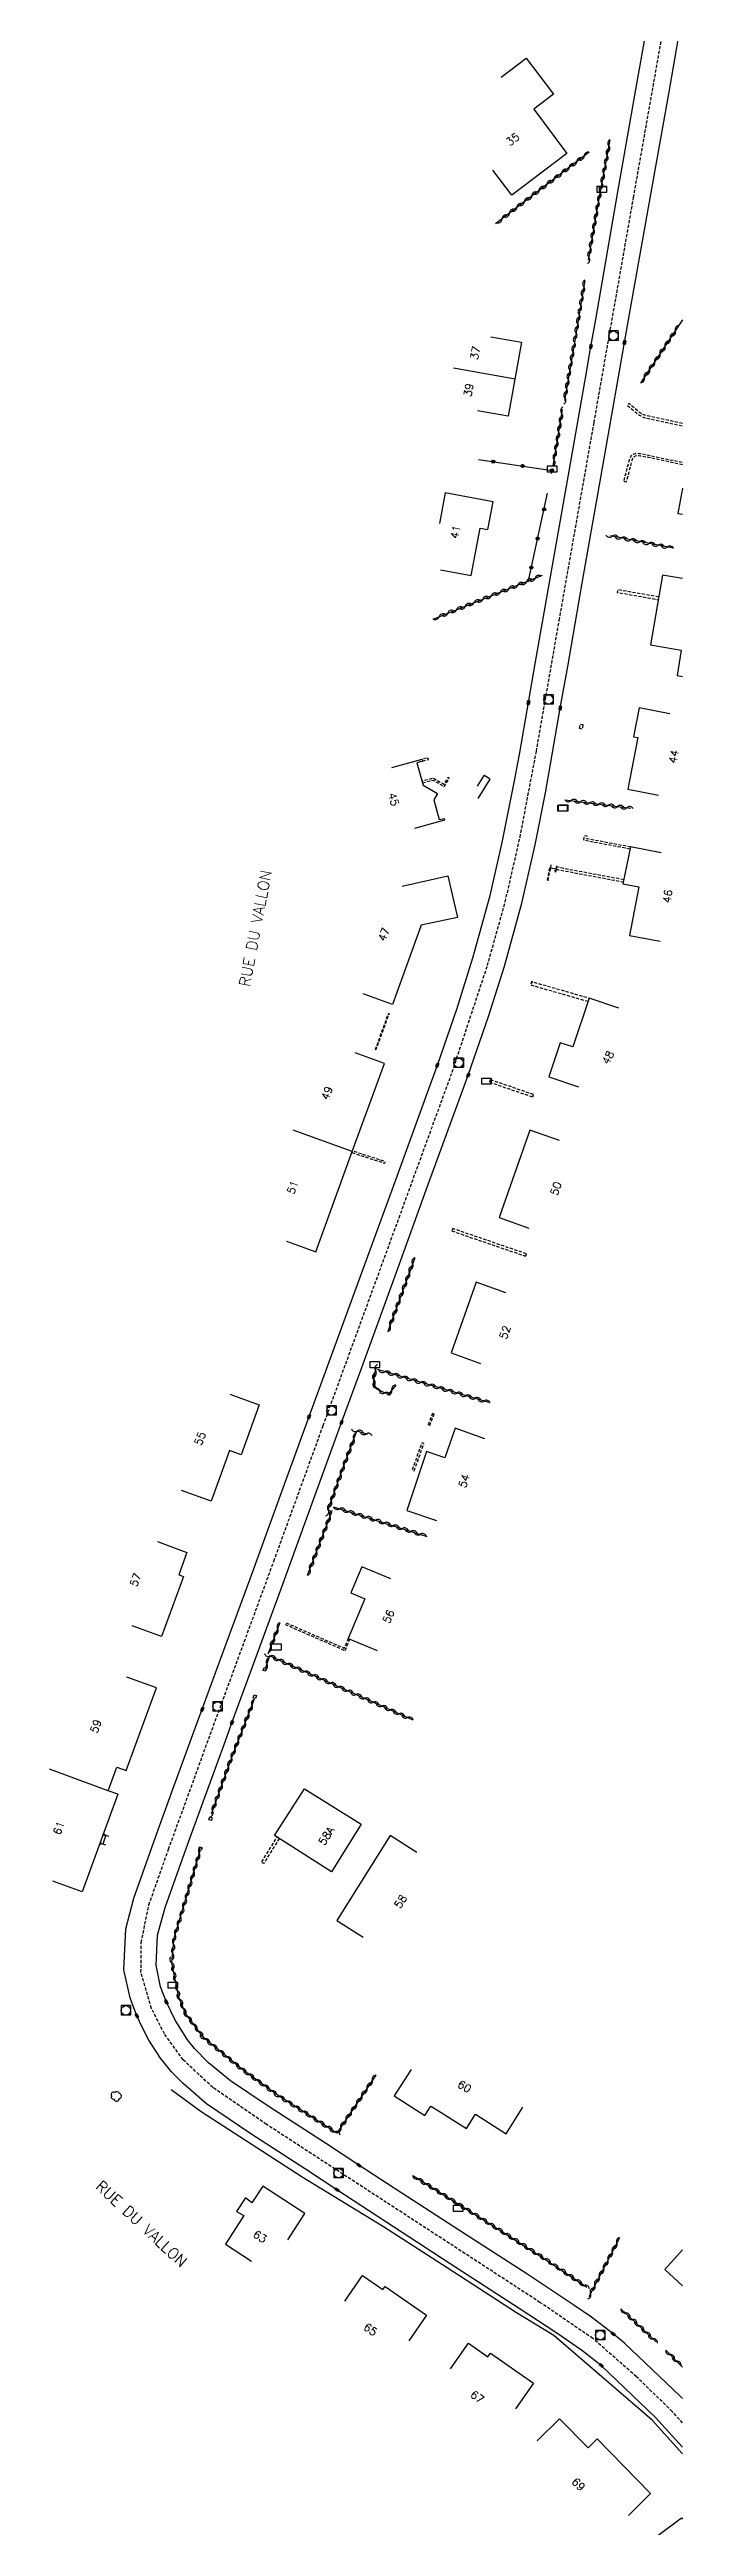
# Model space of a CAD drawing. Header units: millimetres. Extents: x 253999 to 255001, y 43000 to 44000.
# Drawn here: x 254898.9 to 255000, y 43352.4 to 43747.3 of the extents above; entities that cross this region are included whole.
import ezdxf
from ezdxf.enums import TextEntityAlignment as Align

# ---------------------------------------------------------------- set-up
doc = ezdxf.new("R2010")
doc.units = ezdxf.units.MM
doc.linetypes.add('DASHED', pattern=[0.75, 0.5, -0.25])
doc.layers.get('0').update_dxf_attribs({"linetype": 'CONTINUOUS'})
for name, color, linetype in [('W0001', 6, 'DASHED'), ('W0008', 7, 'CONTINUOUS'), ('W0100', 7, 'CONTINUOUS'), ('W0105', 7, 'CONTINUOUS'), ('W0112', 1, 'DASHED'), ('W0211', 2, 'CONTINUOUS'), ('W0300', 7, 'CONTINUOUS'), ('W0310', 3, 'CONTINUOUS'), ('W0322', 7, 'CONTINUOUS'), ('W0400', 7, 'CONTINUOUS'), ('W0420', 7, 'CONTINUOUS'), ('W0989', 7, 'CONTINUOUS'), ('W0991', 7, 'CONTINUOUS'), ('W1102', 7, 'CONTINUOUS'), ('W1471', 7, 'CONTINUOUS')]:
    doc.layers.add(name, color=color, linetype=linetype)
doc.styles.get("Standard").update_dxf_attribs({"font": 'romans.shx', "width": 0.85})

# ---------------------------------------------------------------- blocks, each defined once
blk = doc.blocks.new('t310o')
at = {"color": 0, "linetype": 'Continuous'}
for centre, start, end in [((-0.5, 0.38), 216.8699, 323.1304), ((0.5, -0.37), 36.8699, 143.1303)]:
    blk.add_arc(centre, 0.625, start, end, dxfattribs=at)
blk = doc.blocks.new('t322o')
at = {"color": 0, "linetype": 'Continuous'}
for radius in [0.25, 0.15]:
    blk.add_circle((0, 0), radius, dxfattribs=at)
blk = doc.blocks.new('T400')
for p, q in [((-0.15, 0.3), (0.15, 0.3)), ((-0.15, -0.25), (-0.15, 0.3)), ((-0.15, 0.15), (0.15, 0.15)), ((-0.15, 0), (0.15, 0)), ((0.15, 0.3), (0.15, -0.25)), ((-0.15, -0.15), (0.15, -0.15)), ((-0.15, -0.25), (-0.15, -0.3)), ((-0.15, -0.3), (0.15, -0.3)), ((0.15, -0.3), (0.15, -0.25))]:
    blk.add_line(p, q)
blk = doc.blocks.new('T420')
for p, q in [((0.75, 0.75), (-0.75, 0.75)), ((-0.75, 0.75), (-0.75, -0.75)), ((0.75, 0.75), (0.75, -0.75)), ((0.75, -0.75), (-0.75, -0.75))]:
    blk.add_line(p, q)
blk.add_ellipse((0, 0), major_axis=(-0.53, 0.53), ratio=1, start_param=3.926991, end_param=10.210176)
blk = doc.blocks.new('T1471')
at = {"color": 0, "linetype": 'Continuous', "flags": 128}
blk.add_lwpolyline([(-0.75, -0.5), (-0.75, 0.5), (0.75, 0.5), (0.75, -0.5), (-0.75, -0.5)], dxfattribs=at)
blk = doc.blocks.new('T300')
for p, q in [((-0.8, 0.51), (-0.86, 0.34)), ((-0.86, 0.34), (-0.86, 0.17)), ((-0.86, 0.17), (-0.74, 0.06)), ((-0.69, 0.63), (-0.8, 0.51)), ((-0.8, -0.06), (-0.74, 0.06)), ((-0.74, 0.06), (-0.69, 0.11)), ((-0.57, 0.69), (-0.69, 0.63)), ((-0.46, 0.69), (-0.57, 0.69)), ((-0.29, 0.63), (-0.46, 0.69)), ((-0.29, 0.63), (-0.17, 0.74)), ((-0.23, 0.57), (-0.29, 0.63)), ((-0.17, 0.74), (-0.06, 0.8)), ((-0.06, 0.8), (0.06, 0.8)), ((0.06, 0.8), (0.23, 0.74)), ((0.23, 0.74), (0.34, 0.63)), ((0.34, 0.63), (0.4, 0.51)), ((0.46, 0.46), (0.34, 0.46)), ((0.4, 0.51), (0.4, 0.46)), ((0.57, 0.4), (0.46, 0.46)), ((0.57, 0.4), (0.69, 0.29)), ((0.69, 0.29), (0.74, 0.17)), ((0.74, 0.06), (0.69, -0.17)), ((0.74, 0.17), (0.74, 0.06)), ((-0.8, -0.17), (-0.8, -0.06)), ((-0.8, -0.23), (-0.8, -0.17)), ((-0.74, -0.34), (-0.8, -0.23)), ((-0.69, -0.4), (-0.74, -0.34)), ((-0.51, -0.46), (-0.69, -0.4)), ((-0.4, -0.46), (-0.51, -0.46)), ((-0.4, -0.46), (-0.34, -0.46)), ((-0.34, -0.46), (-0.34, -0.4)), ((-0.34, -0.51), (-0.34, -0.46)), ((-0.29, -0.63), (-0.34, -0.51)), ((-0.17, -0.74), (-0.29, -0.63)), ((-0.06, -0.8), (-0.17, -0.74)), ((0.06, -0.8), (-0.06, -0.8)), ((0.17, -0.74), (0.06, -0.8)), ((0.23, -0.69), (0.17, -0.74)), ((0.29, -0.46), (0.23, -0.46)), ((0.29, -0.63), (0.23, -0.69)), ((0.46, -0.4), (0.29, -0.46)), ((0.34, -0.51), (0.29, -0.63)), ((0.34, -0.51), (0.34, -0.46)), ((0.57, -0.34), (0.46, -0.4)), ((0.63, -0.29), (0.57, -0.34)), ((0.69, -0.17), (0.63, -0.29))]:
    blk.add_line(p, q)
blk = doc.blocks.new('t105o')
for p, q in [((-0.5, 0), (0.5, 0)), ((0.5, 0), (0.2, 0.1)), ((0.5, 0), (0.2, -0.1))]:
    blk.add_line(p, q)

msp = doc.modelspace()

# ---------------------------------------------------------------- linework, layer by layer
at = {"layer": 'W0001'}
msp.add_lwpolyline([(255000, 43368.87), (254998.34, 43370.71), (254992.61, 43376.26), (254985.67, 43382.34), (254977.24, 43388.08), (254933.58, 43416.46), (254925.02, 43422.34), (254920.28, 43426.76), (254917.29, 43430.89), (254915.23, 43434.95), (254913.55, 43440.69), (254913.58, 43445.45), (254914.81, 43451.46), (254917.95, 43460.33), (254924.36, 43477.93), (254934.76, 43506.27), (254942.63, 43527.87), (254954.75, 43561.02), (254963.23, 43584.25), (254968.86, 43601.22), (254971.7, 43611.37), (254974.06, 43621.67), (254976.67, 43635.37), (254980.32, 43656.26), (254985.88, 43687.81), (254992.18, 43723.67), (254998.47, 43759.26)], dxfattribs=at)
at = {"layer": 'W0008'}
for points in [[(255000, 43372.76), (254999.65, 43373.14), (254990.76, 43381.58), (254988.92, 43383.08), (254985.48, 43385.71), (254982.65, 43387.66), (254975.14, 43392.62), (254965.32, 43398.96), (254955.2, 43405.52), (254948.33, 43409.95), (254943.17, 43413.34), (254933.86, 43419.38), (254927.82, 43423.39), (254924.33, 43426.28), (254922.07, 43428.55), (254920.98, 43429.94), (254918.95, 43433.16), (254917.6, 43435.96), (254916.68, 43438.39), (254915.96, 43441.83), (254916.21, 43446.61), (254917.39, 43451.04), (254920.77, 43460.47), (254923.46, 43467.9), (254927.03, 43477.63), (254928.07, 43480.5), (254932.52, 43492.62), (254935.96, 43501.99), (254941.31, 43516.66), (254945.57, 43528.37), (254948.8, 43537.13), (254954.57, 43552.93), (254959.1, 43565.44), (254964.72, 43580.81), (254965.8, 43583.74), (254969.02, 43593.09), (254971.56, 43601.14), (254974.34, 43611.18), (254976.5, 43620.49), (254978.1, 43628.76), (254978.94, 43633.35), (254980.48, 43642.24), (254981.67, 43648.9), (254984.05, 43662.52), (254987.51, 43682.09), (254989.57, 43693.86), (254990.74, 43700.56), (254991.71, 43705.99), (254994.82, 43723.58), (254997.8, 43740.23), (255000, 43752.81)], [(255000, 43365.01), (254995.71, 43369.74), (254987.03, 43378.01), (254983.86, 43380.48), (254979.95, 43383.17), (254973.91, 43387.12), (254962.92, 43394.24), (254952.64, 43400.95), (254944.83, 43406.03), (254939.81, 43409.3), (254931.09, 43414.97), (254924.03, 43419.74), (254920.27, 43422.99), (254918.44, 43424.86), (254916.67, 43427.04), (254914.81, 43429.91), (254913.79, 43431.86), (254912.9, 43433.79), (254911.81, 43436.66), (254910.79, 43441.1), (254911.12, 43447.65), (254912.41, 43452.52), (254915.87, 43462.26), (254918.63, 43469.89), (254922.21, 43479.62), (254923.33, 43482.65), (254926.62, 43491.64), (254930.96, 43503.44), (254936.48, 43518.56), (254940.38, 43529.31), (254943.39, 43537.45), (254949.53, 43554.28), (254954.42, 43567.65), (254959.71, 43582.15), (254960.87, 43585.35), (254964, 43594.44), (254966.53, 43602.43), (254969.3, 43612.41), (254971.22, 43620.84), (254973.2, 43630.66), (254973.96, 43634.85), (254975.4, 43643.14), (254976.54, 43649.67), (254978.91, 43663.21), (254982.42, 43683.1), (254984.56, 43695.21), (254985.37, 43699.94), (254986.15, 43704.25), (254989.69, 43724.57), (254992.4, 43740.01), (254994.36, 43751.04)]]:
    msp.add_lwpolyline(points, dxfattribs=at)
at = {"layer": 'W0100', "flags": 128}
for points in [[(254971.07, 43742.87), (254975.06, 43745.89), (254979.41, 43740.14), (254976.25, 43737.75), (254981.52, 43730.71), (254972.74, 43724.05), (254969.72, 43728.03)], [(254969.4, 43701.49), (254974.32, 43700.6), (254972.19, 43688.8), (254967.27, 43689.68)], [(254961.35, 43664.31), (254966.27, 43663.4), (254967.67, 43670.98), (254968.93, 43670.75), (254969.75, 43675.17), (254962.1, 43676.59), (254961.19, 43671.68)], [(255000, 43677.32), (254999.25, 43673.31), (255000, 43673.17)], [(255000, 43662.92), (254996.79, 43663.47), (254994.89, 43652.36), (254999.78, 43651.51), (254999.13, 43647.45), (255000, 43647.31)], [(254997.97, 43641.36), (254993.06, 43642.3), (254992.18, 43637.71), (254992.85, 43637.56), (254991.28, 43629.32), (254996.19, 43628.38)], [(254953.6, 43632.82), (254958.43, 43634.12), (254958.51, 43633.81), (254957.59, 43633.56), (254958.61, 43629.97), (254960.87, 43628.63), (254960.32, 43627.67), (254961.17, 43624.49), (254961.95, 43624.69), (254962.02, 43624.39), (254957.2, 43623.08)], [(254996.58, 43619.17), (254991.68, 43620.17), (254990.47, 43614.25), (254993, 43613.78), (254991.52, 43606.03), (254996.43, 43605.1)], [(254955.25, 43613.86), (254962.55, 43615.53), (254964.09, 43608.91), (254958.29, 43607.64), (254953.72, 43595), (254949.02, 43596.7)], [(254978.91, 43616.78), (254979.82, 43616.62)], [(254989.85, 43594.44), (254985.11, 43596.04), (254982.47, 43588.24), (254980.48, 43588.91), (254978.64, 43583.49), (254983.38, 43581.89)], [(254936.76, 43557.29), (254941.46, 43555.59), (254947.27, 43571.59), (254952.42, 43585.6), (254947.72, 43587.32)], [(254980.36, 43573.31), (254975.64, 43574.97), (254970.73, 43561.03), (254975.45, 43559.37)], [(254971.78, 43549.06), (254967.07, 43550.74), (254963.06, 43539.47), (254967.77, 43537.79)], [(254927.74, 43532.87), (254932.44, 43531.17), (254929.56, 43523.23), (254927.69, 43523.9), (254924.73, 43515.81), (254920.03, 43517.53)], [(254968.44, 43525.75), (254963.73, 43527.44), (254962.04, 43522.71), (254959.13, 43523.75), (254955.97, 43514.32), (254960.71, 43512.73)], [(254916.19, 43509.37), (254920.89, 43507.66), (254919.59, 43504.09), (254920.33, 43503.82), (254916.85, 43494.26), (254912.15, 43495.97)], [(254953.41, 43503.44), (254948.79, 43505.36), (254947.06, 43501.19), (254949.27, 43500.27), (254946.64, 43493.94), (254951.26, 43492.03)], [(254909.84, 43469.09), (254908.33, 43469.64), (254909.71, 43473.41), (254911.21, 43472.87), (254916, 43486.04), (254911.3, 43487.74)], [(254909.84, 43469.09), (254904.16, 43453.54), (254899.46, 43455.25)], [(254907.95, 43462.55), (254907.44, 43461.13)], [(254957.58, 43459.83), (254953.35, 43462.5), (254944.79, 43448.98), (254949.02, 43446.31)], [(254956.66, 43425.22), (254953.98, 43421), (254958.88, 43417.9), (254959.82, 43419.39), (254961.06, 43418.6), (254965.51, 43415.79), (254966.94, 43418.07), (254971.84, 43414.98), (254974.51, 43419.21)], [(254937.01, 43398.06), (254939.73, 43402.26), (254932.99, 43406.62), (254931.26, 43403.94), (254930.22, 43404.73), (254928.82, 43402.56), (254929.99, 43401.91), (254927.02, 43397.38), (254931.21, 43394.65)], [(255000, 43390.73), (254997.15, 43393.3), (255000, 43396.46)], [(254946.1, 43388.25), (254948.92, 43392.38), (254952.18, 43390.15), (254952.51, 43390.64), (254959.15, 43386.06), (254956.31, 43381.94)], [(254962.96, 43377.5), (254965.82, 43381.6), (254968.94, 43379.42), (254969.35, 43380.01), (254976.21, 43375.22), (254973.35, 43371.12)], [(254976.8, 43366.02), (254980.36, 43369.54), (254984.93, 43364.91), (254986.35, 43366.3), (254994.91, 43357.6), (254991.35, 43354.09)], [(254995.82, 43350.74), (254999.84, 43353.71), (255000, 43353.5)]]:
    msp.add_lwpolyline(points, dxfattribs=at)
msp.add_lwpolyline([(254948.72, 43464.34), (254943.94, 43456.72), (254935.28, 43462.25), (254934.87, 43462.51), (254939.66, 43469.98)], close=True, dxfattribs=at)
at = {"layer": 'W0105'}
for p, q in [((254967.27, 43629.84), (254968.32, 43631.53)), ((254967.39, 43627.87), (254969.3, 43630.92)), ((254969.3, 43630.92), (254968.32, 43631.53))]:
    msp.add_line(p, q, dxfattribs=at)
at = {"layer": 'W0112'}
for p, q in [((254983.56, 43639.01), (254983.71, 43639.71)), ((254983.71, 43639.71), (254984.11, 43639.63)), ((254976.02, 43598.73), (254975.89, 43598.35)), ((254969.16, 43582.64), (254976.09, 43580.27)), ((254976.09, 43580.27), (254976.22, 43580.65)), ((254963.18, 43558.91), (254974.95, 43554.88)), ((254974.95, 43554.88), (254975.08, 43555.26)), ((254933.05, 43488.82), (254933.2, 43489.29)), ((254933.2, 43489.29), (254933.58, 43489.17)), ((254931.45, 43484.48), (254931.63, 43484.96)), ((254931.63, 43484.96), (254932, 43484.82)), ((254924.4, 43465.02), (254924.55, 43465.48)), ((254924.55, 43465.48), (254924.93, 43465.36)), ((254922.76, 43460.24), (254922.91, 43460.69)), ((254922.91, 43460.69), (254923.29, 43460.57))]:
    msp.add_line(p, q, dxfattribs=at)
at = {"layer": 'W0112', "flags": 128}
for points in [[(255000, 43687.65), (254994.33, 43688.88), (254994.15, 43688.92), (254993.99, 43688.96), (254993.82, 43689.02), (254993.67, 43689.08), (254993.51, 43689.17), (254993.34, 43689.27), (254993.14, 43689.4), (254991.42, 43690.83), (254991.19, 43690.55), (254992.93, 43689.11), (254993.15, 43688.97), (254993.33, 43688.86), (254993.51, 43688.76), (254993.7, 43688.68), (254993.89, 43688.62), (254994.07, 43688.57), (254994.25, 43688.53), (255000, 43687.28)], [(255000, 43681.04), (254994.56, 43682.22), (254993.3, 43682.46), (254992.97, 43682.49), (254992.72, 43682.51), (254992.59, 43682.5), (254992.46, 43682.46), (254992.32, 43682.39), (254992.19, 43682.29), (254992.09, 43682.19), (254992.02, 43682.07), (254991.96, 43681.92), (254991.9, 43681.74), (254991.85, 43681.53), (254991.76, 43681.17), (254991, 43678.31), (254990.62, 43678.41), (254991.38, 43681.27), (254991.47, 43681.63), (254991.52, 43681.84), (254991.59, 43682.05), (254991.67, 43682.25), (254991.78, 43682.43), (254991.93, 43682.59), (254992.11, 43682.72), (254992.3, 43682.82), (254992.5, 43682.89), (254992.71, 43682.91), (254993.01, 43682.88), (254993.35, 43682.85), (254994.64, 43682.6), (255000, 43681.45)], [(254996.21, 43659.99), (254989.66, 43661.14), (254989.58, 43660.72), (254996.14, 43659.57)], [(254958.51, 43633.82), (254959.44, 43634.07), (254959.36, 43634.37), (254958.43, 43634.12)], [(254958.5, 43630.35), (254960.17, 43630.8), (254961.97, 43629.75), (254962.77, 43631.04), (254962.55, 43631.18), (254961.89, 43630.1), (254960.21, 43631.08), (254958.43, 43630.6)], [(254991.61, 43619.8), (254984.25, 43621.19), (254984.33, 43621.95), (254984.71, 43621.91), (254984.67, 43621.5), (254991.68, 43620.17)], [(254990.62, 43614.9), (254979.88, 43616.91), (254979.82, 43616.62), (254980.15, 43616.5), (254990.55, 43614.56)], [(254984.95, 43595.47), (254975.78, 43598.09), (254975.94, 43598.67), (254985.11, 43596.04)], [(254947.22, 43571.4), (254952.46, 43569.71), (254952.54, 43569.96), (254947.3, 43571.65)], [(254946.64, 43493.94), (254945.98, 43492.36), (254936.73, 43496.4), (254936.62, 43496.15), (254946.13, 43492), (254946.9, 43493.84)], [(254935.61, 43462.05), (254933.09, 43458.03), (254932.77, 43458.24), (254935.29, 43462.25)]]:
    msp.add_lwpolyline(points, dxfattribs=at)
at = {"layer": 'W0112'}
for points in [[(254984.11, 43639.63), (254983.96, 43638.92), (254983.56, 43639.01)], [(254976.22, 43580.65), (254969.29, 43583.02), (254969.16, 43582.64)], [(254975.08, 43555.26), (254963.31, 43559.29), (254963.18, 43558.91)], [(254933.58, 43489.17), (254933.43, 43488.7), (254933.05, 43488.82)], [(254932, 43484.82), (254931.83, 43484.34), (254931.45, 43484.48)], [(254924.93, 43465.36), (254924.78, 43464.89), (254924.4, 43465.02)], [(254923.29, 43460.57), (254923.14, 43460.12), (254922.76, 43460.24)]]:
    msp.add_lwpolyline(points, dxfattribs=at)
at = {"layer": 'W0112', "flags": 128}
for points in [[(254978.54, 43614.73), (254978.91, 43616.78), (254978.76, 43616.81), (254978.39, 43614.76)], [(254950.97, 43587.84), (254953.07, 43593.6), (254953.15, 43593.58), (254951.05, 43587.81)], [(254959.67, 43527.88), (254960.33, 43529.75), (254960.07, 43529.84), (254959.41, 43527.97)], [(254957.17, 43520.68), (254958.71, 43525), (254958.38, 43525.12), (254956.84, 43520.8)]]:
    msp.add_lwpolyline(points, close=True, dxfattribs=at)
at = {"layer": 'W0211'}
msp.add_lwpolyline([(255000, 43363.96), (254995.16, 43369.32), (254979.43, 43382.8), (254973.52, 43386.43), (254962.45, 43393.6), (254952.27, 43400.12), (254939.3, 43408.04), (254930.23, 43413.9), (254923.16, 43418.45), (254918.39, 43421.99)], dxfattribs=at)
at = {"layer": 'W0310'}
for p, q in [((255000, 43704.16), (254993.37, 43694.18)), ((254979.33, 43680.87), (254980.83, 43689.87)), ((254998.57, 43667.75), (254988.5, 43669.73)), ((254960.21, 43656.47), (254977.65, 43663.44)), ((254981.21, 43627.65), (254991.75, 43626.3)), ((254957.24, 43554.63), (254952.95, 43542.86)), ((254969.27, 43531.51), (254951.31, 43536.8)), ((254944.29, 43514.91), (254959.2, 43510.21)), ((254935.72, 43496.42), (254933.8, 43491.44)), ((254989.95, 43398.39), (254985.03, 43388.98)), ((254990.17, 43387.06), (254995.78, 43381.8))]:
    msp.add_line(p, q, dxfattribs=at)
for points in [[(254985.09, 43730.89), (254976.52, 43724.38), (254970.17, 43719.49)], [(254988.42, 43732.88), (254986.48, 43722.6), (254984.93, 43713.68)], [(254984.38, 43710.47), (254982.57, 43699.62), (254981.14, 43691.3)], [(254954.23, 43534.32), (254952.99, 43532.84), (254951.33, 43533.61), (254950.71, 43534.5), (254950.77, 43535.83), (254951.12, 43537.01)], [(254940.15, 43504.03), (254944.01, 43514.14), (254943.42, 43514.43), (254945.68, 43520.78), (254948.03, 43527.04), (254949.66, 43526.49)], [(254957.01, 43480.91), (254934.06, 43491.18), (254933.45, 43489.26)], [(254931.64, 43484.24), (254927.87, 43474.62), (254924.77, 43465.92)], [(254951.03, 43424.29), (254944.84, 43415.08), (254935.31, 43421.15), (254929.88, 43425.1), (254923.58, 43430.25), (254920.65, 43434.14), (254919.6, 43436.75), (254918.48, 43442.29), (254918.87, 43446.23), (254920.04, 43450.08), (254923, 43460.13)], [(254956.93, 43408.29), (254968.47, 43401.08), (254977.99, 43395.04), (254984.7, 43390.53)], [(254997.32, 43380.47), (254999.76, 43377.98), (255000, 43377.74)]]:
    msp.add_lwpolyline(points, dxfattribs=at)
at = {"layer": 'W0322'}
msp.add_line((254975.36, 43662.36), (254978.47, 43676.52), dxfattribs=at)
msp.add_lwpolyline([(254967.42, 43681.93), (254979.21, 43680.16), (254979.04, 43679.61)], dxfattribs=at)
at = {"layer": 'W1102', "flags": 128}
for points in [[(254973.26, 43694.7), (254963.42, 43696.47)], [(254947.27, 43571.59), (254937.87, 43575)], [(254908.33, 43469.64), (254898.94, 43473.07)]]:
    msp.add_lwpolyline(points, dxfattribs=at)

# ---------------------------------------------------------------- block references
at = {"layer": 'W0105'}
for p, rotation in [((254978.91, 43616.78), 260.1933146394294), ((254979.82, 43616.62), 259.8728200957046), ((254907.44, 43461.13), 161.4799330816432), ((254907.95, 43462.55), 160.7525037262313)]:
    msp.add_blockref('t105o', p, dxfattribs=dict(at, rotation=rotation))
at = {"layer": 'W0300'}
msp.add_blockref('T300', (254909.66, 43420.91), dxfattribs=at)
at = {"layer": 'W0310'}
for p, rotation in [((254981.9, 43728.47), 217.2022317559211), ((254983.1, 43729.38), 217.2022317559211), ((254984.29, 43730.28), 217.2022317559211), ((254987.67, 43728.95), 259.3082956890402), ((254987.95, 43730.43), 259.3082956890402), ((254988.23, 43731.9), 259.3082956890402), ((254977.12, 43724.84), 217.2022317559211), ((254978.32, 43725.75), 217.2022317559211), ((254979.51, 43726.65), 217.2022317559211), ((254980.71, 43727.56), 217.2022317559211), ((254986.84, 43724.53), 259.3082956890402), ((254987.12, 43726), 259.3082956890402), ((254987.4, 43727.48), 259.3082956890402), ((254972.37, 43721.19), 217.5635003402402), ((254973.55, 43722.1), 217.5635003402402), ((254974.74, 43723.02), 217.5635003402402), ((254975.93, 43723.93), 217.5635003402402), ((254986.3, 43721.58), 260.1556332214505), ((254986.56, 43723.06), 259.3082956890402), ((254971.18, 43720.27), 217.5635003402402), ((254985.53, 43717.14), 260.1556332214505), ((254985.79, 43718.62), 260.1556332214505), ((254986.04, 43720.1), 260.1556332214505), ((254985.02, 43714.19), 260.1556332214505), ((254985.27, 43715.67), 260.1556332214505), ((254984.22, 43709.49), 260.4999122755491), ((254983.48, 43705.05), 260.4999122755491), ((254983.72, 43706.53), 260.4999122755491), ((254983.97, 43708), 260.4999122755491), ((254982.73, 43700.61), 260.4999122755491), ((254982.98, 43702.09), 260.4999122755491), ((254983.23, 43703.57), 260.4999122755491), ((254998.04, 43701.21), 236.3775668082983), ((254998.87, 43702.46), 236.3775668082983), ((254982.23, 43697.65), 260.2287536822851), ((254982.48, 43699.13), 260.2287536822851), ((254995.55, 43697.47), 236.3775668082983), ((254996.38, 43698.72), 236.3775668082983), ((254997.21, 43699.96), 236.3775668082983), ((254981.46, 43693.22), 260.2287536822851), ((254981.72, 43694.69), 260.2287536822851), ((254981.97, 43696.17), 260.2287536822851), ((254993.89, 43694.97), 236.3775668082983), ((254994.72, 43696.22), 236.3775668082983), ((254980.72, 43689.25), 80.5943041685315), ((254981.21, 43691.74), 260.2287536822851), ((254979.99, 43684.81), 80.5943041685315), ((254980.23, 43686.29), 80.5943041685315), ((254980.48, 43687.77), 80.5943041685315), ((254979.5, 43681.85), 80.5943041685315), ((254979.74, 43683.33), 80.5943041685315), ((254988.76, 43669.68), 168.8683902530149), ((254990.23, 43669.39), 168.8683902530149), ((254991.7, 43669.1), 168.8683902530149), ((254993.17, 43668.81), 168.8683902530149), ((254994.64, 43668.52), 168.8683902530149), ((254996.12, 43668.23), 168.8683902530149), ((254997.59, 43667.94), 168.8683902530149), ((254973.68, 43661.85), 21.77371416431682), ((254975.07, 43662.41), 21.77371416431682), ((254976.46, 43662.97), 21.77371416431682), ((254962.53, 43657.4), 21.77371416431682), ((254963.93, 43657.96), 21.77371416431682), ((254965.32, 43658.51), 21.77371416431682), ((254966.71, 43659.07), 21.77371416431682), ((254968.11, 43659.63), 21.77371416431682), ((254969.5, 43660.18), 21.77371416431682), ((254970.89, 43660.74), 21.77371416431682), ((254972.28, 43661.3), 21.77371416431682), ((254961.14, 43656.85), 21.77371416431682), ((254982.2, 43627.53), 352.6924422827387), ((254983.69, 43627.33), 352.6924422827387), ((254985.17, 43627.14), 352.6924422827387), ((254986.66, 43626.95), 352.6924422827387), ((254988.15, 43626.76), 352.6924422827387), ((254989.64, 43626.57), 352.6924422827387), ((254991.12, 43626.38), 352.6924422827387), ((254955.87, 43550.87), 249.9793507309052), ((254956.38, 43552.28), 249.9793507309052), ((254956.9, 43553.69), 249.9793507309052), ((254954.33, 43546.64), 249.9793507309052), ((254954.84, 43548.05), 249.9793507309052), ((254955.36, 43549.46), 249.9793507309052), ((254953.3, 43543.82), 249.9793507309052), ((254953.82, 43545.23), 249.9793507309052), ((254950.74, 43535.16), 87.17606002545173), ((254951.01, 43536.62), 73.65791825465605), ((254952.48, 43536.46), 163.5820176706029), ((254953.92, 43536.04), 163.5820176706029), ((254955.36, 43535.61), 163.5820176706029), ((254956.8, 43535.19), 163.5820176706029), ((254951.19, 43533.81), 125.0442159479026), ((254952.47, 43533.08), 155.1286869247694), ((254953.58, 43533.55), 230.0725087140102), ((254958.23, 43534.76), 163.5820176706029), ((254959.67, 43534.34), 163.5820176706029), ((254961.11, 43533.92), 163.5820176706029), ((254962.55, 43533.49), 163.5820176706029), ((254963.99, 43533.07), 163.5820176706029), ((254965.43, 43532.64), 163.5820176706029), ((254966.87, 43532.22), 163.5820176706029), ((254968.31, 43531.8), 163.5820176706029), ((254946.48, 43522.9), 69.48298872368414), ((254947.01, 43524.31), 69.48298872368414), ((254947.53, 43525.71), 69.48298872368414), ((254948.1, 43527.02), 341.2075683692092), ((254949.52, 43526.54), 341.2075683692092), ((254945.44, 43520.09), 70.35254721472683), ((254945.95, 43521.5), 69.48298872368414), ((254943.93, 43515.85), 70.35254721472683), ((254944.43, 43517.26), 70.35254721472683), ((254944.93, 43518.68), 70.35254721472683), ((254943.18, 43511.96), 69.06535395586378), ((254943.42, 43514.44), 70.35254721472683), ((254943.72, 43513.37), 69.06535395586378), ((254945.25, 43514.61), 342.5095415616705), ((254946.68, 43514.16), 342.5095415616705), ((254948.11, 43513.71), 342.5095415616705), ((254949.54, 43513.25), 342.5095415616705), ((254950.97, 43512.8), 342.5095415616705), ((254952.4, 43512.35), 342.5095415616705), ((254953.83, 43511.9), 342.5095415616705), ((254955.26, 43511.45), 342.5095415616705), ((254941.58, 43507.76), 69.06535395586378), ((254942.11, 43509.16), 69.06535395586378), ((254942.65, 43510.56), 69.06535395586378), ((254956.69, 43511), 342.5095415616705), ((254958.12, 43510.55), 342.5095415616705), ((254940.5, 43504.96), 69.06535395586378), ((254941.04, 43506.36), 69.06535395586378), ((254935.36, 43495.48), 248.8384191338879), ((254934.28, 43492.68), 248.8384191338879), ((254934.82, 43494.08), 248.8384191338879), ((254933.65, 43489.88), 252.1413139207632), ((254934.19, 43491.12), 155.8979705889224), ((254935.56, 43490.51), 155.8979705889224), ((254936.93, 43489.89), 155.8979705889224), ((254938.3, 43489.28), 155.8979705889224), ((254939.67, 43488.67), 155.8979705889224), ((254941.04, 43488.06), 155.8979705889224), ((254931.27, 43483.31), 248.6064437735643), ((254942.41, 43487.44), 155.8979705889224), ((254943.78, 43486.83), 155.8979705889224), ((254945.15, 43486.22), 155.8979705889224), ((254946.52, 43485.61), 155.8979705889224), ((254947.89, 43484.99), 155.8979705889224), ((254949.25, 43484.38), 155.8979705889224), ((254950.62, 43483.77), 155.8979705889224), ((254930.18, 43480.52), 248.6064437735643), ((254930.73, 43481.91), 248.6064437735643), ((254951.99, 43483.15), 155.8979705889224), ((254953.36, 43482.54), 155.8979705889224), ((254954.73, 43481.93), 155.8979705889224), ((254956.1, 43481.32), 155.8979705889224), ((254928.54, 43476.33), 248.6064437735643), ((254929.08, 43477.72), 248.6064437735643), ((254929.63, 43479.12), 248.6064437735643), ((254926.97, 43472.11), 250.3644462391216), ((254927.48, 43473.52), 250.3644462391216), ((254927.99, 43474.93), 248.6064437735643), ((254925.46, 43467.87), 250.3644462391216), ((254925.96, 43469.28), 250.3644462391216), ((254926.47, 43470.69), 250.3644462391216), ((254924.95, 43466.46), 250.3644462391216), ((254922.85, 43459.61), 73.58758863923003), ((254922, 43456.73), 73.58758863923003), ((254922.42, 43458.17), 73.58758863923003), ((254920.73, 43452.41), 73.58758863923003), ((254921.15, 43453.85), 73.58758863923003), ((254921.58, 43455.29), 73.58758863923003), ((254919.44, 43448.1), 73.15598528772172), ((254919.88, 43449.54), 73.15598528772172), ((254920.3, 43450.97), 73.58758863923003), ((254918.77, 43445.19), 84.28356628708798), ((254919.01, 43446.67), 73.15598528772172), ((254918.5, 43442.21), 101.3734546600854), ((254918.62, 43443.7), 84.28356628708798), ((254918.79, 43440.74), 101.3734546600854), ((254919.09, 43439.26), 101.3734546600854), ((254919.39, 43437.79), 101.3734546600854), ((254919.76, 43436.35), 111.9829897626073), ((254920.32, 43434.96), 111.9829897626073), ((254921.02, 43433.64), 127.0155733861537), ((254921.92, 43432.45), 127.0155733861537), ((254922.83, 43431.25), 127.0155733861537), ((254923.77, 43430.09), 140.7384136737928), ((254924.93, 43429.14), 140.7384136737928), ((254926.1, 43428.19), 140.7384136737928), ((254927.26, 43427.24), 140.7384136737928), ((254928.42, 43426.29), 140.7384136737928), ((254929.58, 43425.35), 140.7384136737928), ((254930.78, 43424.44), 143.9356114983105), ((254931.99, 43423.56), 143.9356114983105), ((254933.2, 43422.68), 143.9356114983105), ((254934.42, 43421.8), 143.9356114983105), ((254935.64, 43420.93), 147.5319590085345), ((254948.8, 43420.97), 236.128118068707), ((254949.63, 43422.21), 236.128118068707), ((254950.47, 43423.46), 236.128118068707), ((254936.91, 43420.13), 147.5319590085345), ((254938.17, 43419.32), 147.5319590085345), ((254939.44, 43418.52), 147.5319590085345), ((254940.7, 43417.71), 147.5319590085345), ((254941.97, 43416.91), 147.5319590085345), ((254946.29, 43417.23), 236.128118068707), ((254947.13, 43418.48), 236.128118068707), ((254947.96, 43419.72), 236.128118068707), ((254943.24, 43416.1), 147.5319590085345), ((254944.5, 43415.3), 147.5319590085345), ((254945.45, 43415.99), 236.128118068707), ((254957.78, 43407.76), 328.0302793927827), ((254959.05, 43406.96), 328.0302793927827), ((254960.32, 43406.17), 328.0302793927827), ((254961.6, 43405.37), 328.0302793927827), ((254962.87, 43404.58), 328.0302793927827), ((254964.14, 43403.79), 328.0302793927827), ((254965.41, 43402.99), 328.0302793927827), ((254966.69, 43402.2), 328.0302793927827), ((254967.96, 43401.4), 328.0302793927827), ((254969.23, 43400.6), 327.6195201343108), ((254970.49, 43399.8), 327.6195201343108), ((254971.76, 43399), 327.6195201343108), ((254973.03, 43398.19), 327.6195201343108), ((254974.29, 43397.39), 327.6195201343108), ((254975.56, 43396.59), 327.6195201343108), ((254989.49, 43397.51), 242.4026665144342), ((254976.83, 43395.78), 327.6195201343108), ((254978.09, 43394.98), 326.016972322463), ((254979.34, 43394.14), 326.016972322463), ((254980.58, 43393.3), 326.016972322463), ((254987.4, 43393.52), 242.4026665144342), ((254988.1, 43394.85), 242.4026665144342), ((254988.79, 43396.18), 242.4026665144342), ((254981.82, 43392.46), 326.016972322463), ((254983.07, 43391.62), 326.016972322463), ((254984.31, 43390.79), 326.016972322463), ((254985.32, 43389.53), 242.4026665144342), ((254986.01, 43390.86), 242.4026665144342), ((254986.71, 43392.19), 242.4026665144342), ((254990.9, 43386.38), 316.8176594515085), ((254991.99, 43385.35), 316.8176594515085), ((254993.08, 43384.32), 316.8176594515085), ((254994.18, 43383.3), 316.8176594515085), ((254995.27, 43382.27), 316.8176594515085), ((254998.02, 43379.75), 314.4074096133571), ((254999.07, 43378.68), 314.4074096133571)]:
    msp.add_blockref('t310o', p, dxfattribs=dict(at, rotation=rotation))
at = {"layer": 'W0322'}
for p, rotation in [((254969.77, 43681.57), 351.4985748858285), ((254974.47, 43680.87), 351.4985748858285), ((254979.17, 43680.17), 351.4985748858285), ((254977.91, 43673.96), 77.61148864472507), ((254976.89, 43669.32), 77.61148864472507), ((254975.87, 43664.68), 77.61148864472507)]:
    msp.add_blockref('t322o', p, dxfattribs=dict(at, rotation=rotation))
at = {"layer": 'W0400'}
for p, rotation in [((254985.37, 43699.94), 350.1907882692882), ((254990.74, 43700.56), 170.1265487670898), ((254975.4, 43643.14), 350.1206436156489), ((254980.48, 43642.24), 170.1501007080078), ((254960.87, 43585.35), 340.1406707751073), ((254965.8, 43583.74), 159.7957153320312), ((254940.38, 43529.31), 340.0427932748635), ((254945.57, 43528.37), 160.0048751831055), ((254923.33, 43482.65), 339.5724105827969), ((254928.07, 43480.5), 160.0556564331055), ((254912.9, 43433.79), 24.72772979822334), ((254917.6, 43435.96), 205.728042602539), ((254948.33, 43409.95), 237.1819305419922), ((254944.83, 43406.03), 56.92823791505195), ((254988.92, 43383.08), 230.8215942382812), ((254987.03, 43378.01), 46.34463500943009)]:
    msp.add_blockref('T400', p, dxfattribs=dict(at, rotation=rotation))
at = {"layer": 'W0420'}
for p in [(254988.97, 43701.65), (254978.61, 43643.63), (254964.26, 43585.73), (254943.95, 43530.29), (254925.78, 43483.09), (254911.15, 43434.64), (254945.08, 43408.7), (254986.86, 43382.85)]:
    msp.add_blockref('T420', p, dxfattribs=at)
at = {"layer": 'W1471'}
for p in [(254987.12, 43725), (254987.13, 43724.96), (254979.2, 43680.38), (254980.86, 43626.32), (254980.94, 43626.33), (254968.7, 43582.79), (254950.9, 43537.61), (254935.16, 43492.57), (254918.63, 43438.66), (254964.19, 43403.09)]:
    msp.add_blockref('T1471', p, dxfattribs=at)

# ---------------------------------------------------------------- texts
at = {"layer": 'W0989'}
for rotation, p in [(79.2088, (254931.8, 43607.16)), (316.9835, (254913.63, 43400.63))]:
    msp.add_text('RUE DU VALLON', height=1.75, rotation=rotation, dxfattribs=at).set_placement(p, align=Align.MIDDLE)
at = {"layer": 'W0991'}
for s, rotation, p in [('35', 37.1737, (254972.9, 43732.95)), ('37', 79.7913, (254966.9, 43698.89)), ('39', 79.7913, (254965.84, 43692.99)), ('41', 77.1086, (254963.77, 43670.35)), ('44', 78.2849, (254998.6, 43634.55)), ('45', 284.9282, (254953.89, 43627.72)), ('46', 81.7966, (254997.61, 43612.26)), ('47', 70.1324, (254952.34, 43606.19)), ('48', 62.7382, (254988.1, 43586.56)), ('49', 69.906, (254943.25, 43580.9)), ('51', 69.9862, (254937.76, 43565.89)), ('50', 70.6014, (254979.79, 43565.68)), ('52', 70.3919, (254971.66, 43542.75)), ('55', 69.578, (254922.98, 43525.82)), ('54', 70.0651, (254965.14, 43519.06)), ('57', 70.0834, (254912.67, 43503.29)), ('56', 67.3249, (254953.07, 43497.44)), ('59', 70.0473, (254906.34, 43479.95)), ('61', 69.9248, (254900.43, 43463.72)), ('58A', 57.3464, (254943.16, 43462.47)), ('58', 57.6599, (254954.99, 43452)), ('60', 329.4287, (254965.2, 43422.5)), ('63', 327.082, (254932.56, 43398.56)), ('65', 325.1353, (254950.19, 43383.77)), ('67', 324.54, (254967.24, 43373.01)), ('69', 315.6762, (254983.39, 43359.07))]:
    msp.add_text(s, height=1.25, rotation=rotation, dxfattribs=at).set_placement(p, align=Align.MIDDLE)

doc.saveas('drawing.dxf')
